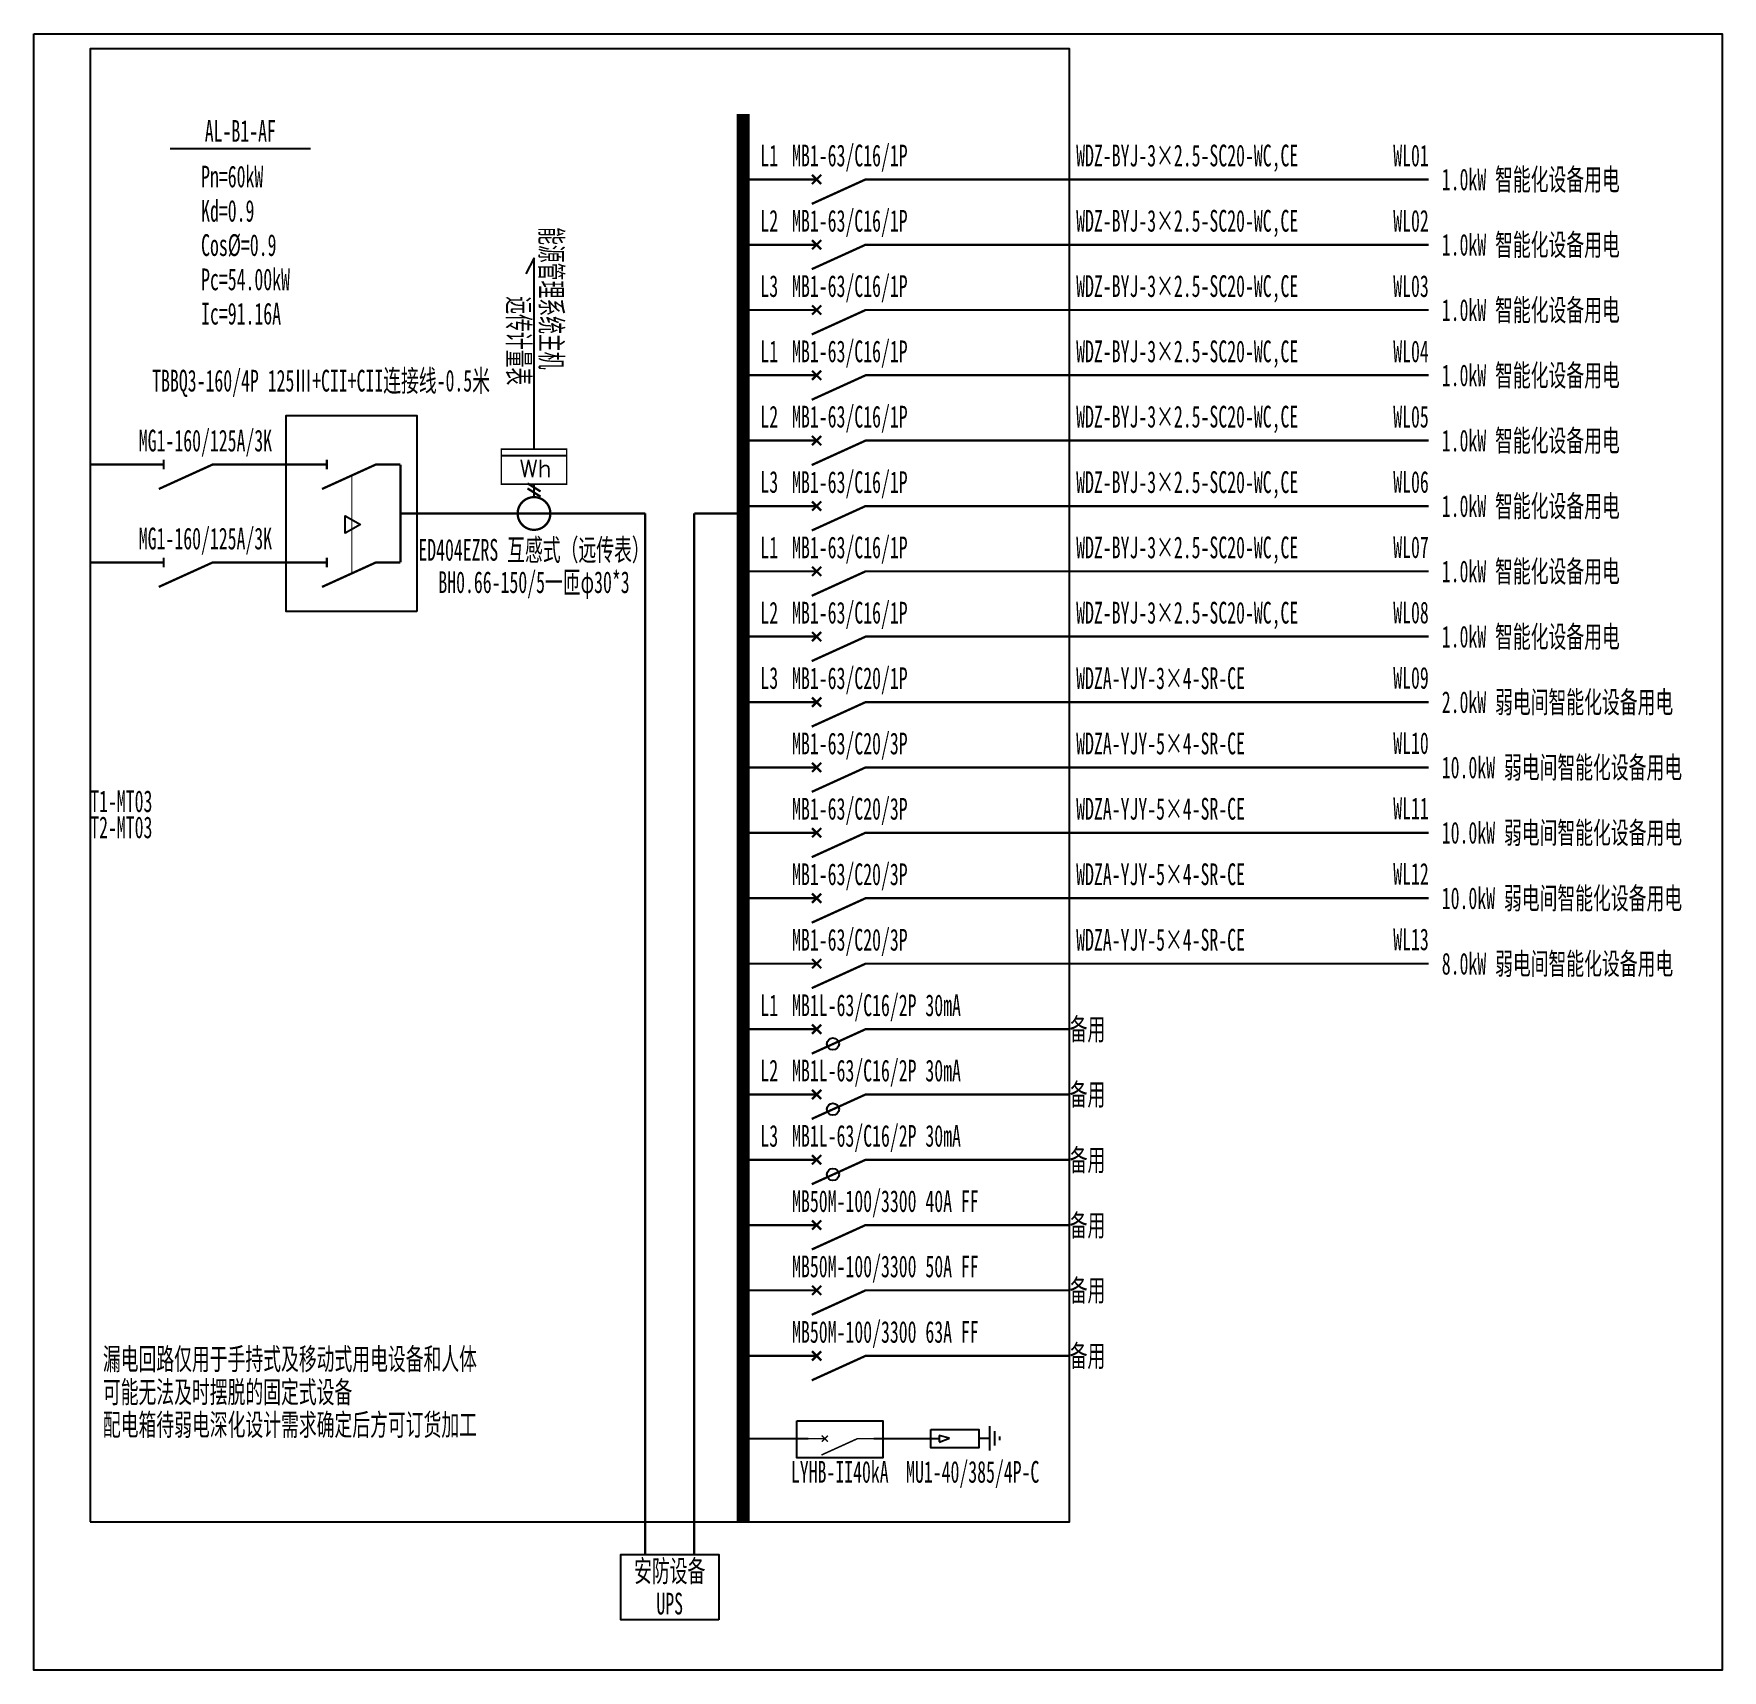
# Model space of a CAD drawing. Extents: x 1444050 to 1448704, y 403638 to 408149.
import ezdxf
from ezdxf.enums import TextEntityAlignment as Align

# ---------------------------------------------------------------- set-up
doc = ezdxf.new("R2010")
doc.units = 0
doc.header["$MEASUREMENT"] = 0
for name, color, linetype in [('ELEMENT', 3, 'Continuous'), ('WIRE-照明', 4, 'Continuous'), ('WIRE-系统', 4, 'Continuous'), ('系统图', 1, 'Continuous')]:
    doc.layers.add(name, color=color, linetype=linetype)
doc.styles.add('_SIMPLEX', font='simplex_.ttf', dxfattribs={"width": 0.6})
doc.styles.add('宋体', font='', dxfattribs={"width": 0.8, "height": 3.5})
doc.styles.get('宋体').set_extended_font_data('SimSun')

# ---------------------------------------------------------------- blocks, each defined once
blk = doc.blocks.new('$element$00000525')
at = {"const_width": 0.0233}
for points in [[(0, 0), (0, -0.25)], [(-0.25, -0.2), (0, -0.75), (0, -1)], [(-0.047, -0.203), (0.047, -0.297)], [(0.047, -0.203), (-0.047, -0.297)]]:
    blk.add_lwpolyline(points, dxfattribs=at)
blk.add_circle((-0.151, -0.417), 0.0615)
at = {"flags": 9}
blk.add_attdef('S', (0, 0), '', height=0.00000667, dxfattribs=at)
blk = doc.blocks.new('$element$00000497')
at = {"const_width": 0.0233}
for points in [[(0, 0), (0, -0.25)], [(0, -1), (0, -0.75), (-0.25, -0.2)], [(-0.047, -0.297), (0.047, -0.203)], [(-0.047, -0.203), (0.047, -0.297)]]:
    blk.add_lwpolyline(points, dxfattribs=at)
at = {"flags": 9}
blk.add_attdef('S', (0, 0), '', height=0.00000667, dxfattribs=at)
blk = doc.blocks.new('$element$00000189')
at = {"const_width": 0.0233}
for points in [[(0, 0), (0, -1)], [(0.167, -0.5), (0.3, -0.5)], [(0.256, -0.433), (0.172, -0.567)], [(0.308, -0.433), (0.225, -0.567)]]:
    blk.add_lwpolyline(points, dxfattribs=at)
blk.add_lwpolyline([(0, -0.333, 1), (0, -0.667, 1), (0, -0.333)], format="xyb", close=True, dxfattribs=at)
at = {"flags": 9}
blk.add_attdef('S', (0, 0), '', height=0.00000667, dxfattribs=at)
blk = doc.blocks.new('$element$00000492')
blk.add_line((0.173, 0), (0.173, -1))
at = {"const_width": 0.0233}
blk.add_lwpolyline([(-0.267, 0), (0.267, 0), (0.267, -1), (-0.267, -1), (-0.267, 0)], dxfattribs=at)
at = {"style": '_SIMPLEX'}
blk.add_text('Wh', height=0.2667, rotation=270, dxfattribs=at).set_placement((-0.161, -0.281))
at = {"flags": 9}
blk.add_attdef('S', (0, 0), '', height=0.00000667, dxfattribs=at)
blk.add_attdef('S', (0, 0), '', height=0.00000667, dxfattribs=at)
blk.add_attdef('S', (0, 0), '', height=0.00000667, dxfattribs=at)
blk = doc.blocks.new('$element$00000519')
at = {"const_width": 0.0233}
for points in [[(0, 0), (0, -0.25)], [(0, -1), (0, -0.75), (-0.25, -0.2)], [(-0.05, -0.25), (0.05, -0.25)]]:
    blk.add_lwpolyline(points, dxfattribs=at)
at = {"flags": 9}
blk.add_attdef('S', (0, 0), '', height=0.00000667, dxfattribs=at)
blk = doc.blocks.new('ATSE')
blk.add_lwpolyline([(-1.5, -1.167), (-1.5, 0.167), (0.5, 0.167), (0.5, -1.167)], close=True)
at = {"layer": 'WIRE-照明', "linetype": 'Continuous', "const_width": 0.0233}
for points in [[(-1, 0), (-1, 0.167)], [(0, 0), (0, 0.167)]]:
    blk.add_lwpolyline(points, dxfattribs=at)
at = {"layer": 'WIRE-系统', "color": 3, "linetype": 'Continuous'}
for p, q in [((-0.701, -0.437), (-0.523, -0.437)), ((-0.612, -0.592), (-0.701, -0.437)), ((-0.523, -0.437), (-0.612, -0.592))]:
    blk.add_line(p, q, dxfattribs=at)
at = {"layer": 'WIRE-系统', "color": 2, "linetype": 'Continuous', "const_width": 0.01}
blk.add_lwpolyline([(-1.112, -0.505), (-0.112, -0.505)], dxfattribs=at)
at = {"layer": 'WIRE-系统', "color": 3, "linetype": 'Continuous', "const_width": 0.01}
blk.add_lwpolyline([(-0.612, -0.592), (-0.523, -0.437), (-0.701, -0.437)], close=True, dxfattribs=at)
at = {"layer": 'WIRE-系统', "linetype": 'Continuous', "const_width": 0.0233}
for points in [[(-1, -1), (0, -1)], [(-0.5, -1.167), (-0.5, -1)]]:
    blk.add_lwpolyline(points, dxfattribs=at)
at = {"layer": 'ELEMENT'}
for p in [(-1, 0), (0, 0)]:
    blk.add_blockref('$element$00000519', p, dxfattribs=at)

msp = doc.modelspace()

# ---------------------------------------------------------------- linework, layer by layer
at = {"color": 0, "linetype": 'ByBlock'}
for p, q in [((1444425.9, 407833.6), (1444812.1, 407833.6)), ((1446684.2, 404310.4), (1446684.2, 404243.2)), ((1446574.4, 404277.4), (1446545.2, 404285.3)), ((1446545.2, 404285.3), (1446545.2, 404267.1)), ((1446545.2, 404266.6), (1446574.4, 404277.4)), ((1446655, 404277.2), (1446683, 404277.2)), ((1446698, 404296.4), (1446698, 404257.1)), ((1446711.7, 404281.9), (1446711.7, 404272.2))]:
    msp.add_line(p, q, dxfattribs=at)
at = {"color": 0, "linetype": 'ByBlock', "ltscale": 0.2}
msp.add_line((1445428.6, 407003.9), (1445428.6, 407532), dxfattribs=at)
at = {"color": 0, "linetype": 'ByBlock'}
for points in [[(1444205.2, 404046.4), (1446905.2, 404046.4), (1446905.2, 408107.9), (1444205.2, 408107.9)], [(1446153.2, 404325.7), (1446389.8, 404325.7), (1446389.8, 404223.7), (1446153.2, 404223.7)], [(1446522.4, 404301.4), (1446655.2, 404301.4), (1446655.2, 404251.3), (1446522.4, 404251.3)], [(1445937.7, 403776.4), (1445667.7, 403776.4), (1445667.7, 403956.4), (1445937.7, 403956.4)]]:
    msp.add_lwpolyline(points, close=True, dxfattribs=at)
for points, const_width in [([(1446005.2, 407927.9), (1446005.2, 404046.4)], 36), ([(1446005.2, 407747.9), (1446140.2, 407747.9)], 6.3), ([(1446410.2, 407747.9), (1447895.2, 407747.9)], 6.3), ([(1446005.2, 407567.9), (1446140.2, 407567.9)], 6.3), ([(1446410.2, 407567.9), (1447895.2, 407567.9)], 6.3), ([(1446005.2, 407387.9), (1446140.2, 407387.9)], 6.3), ([(1446410.2, 407387.9), (1447895.2, 407387.9)], 6.3), ([(1446005.2, 407207.9), (1446140.2, 407207.9)], 6.3), ([(1446410.2, 407207.9), (1447895.2, 407207.9)], 6.3), ([(1446005.2, 407027.9), (1446140.2, 407027.9)], 6.3), ([(1446410.2, 407027.9), (1447895.2, 407027.9)], 6.3), ([(1444340.2, 406961.9), (1444205.2, 406961.9)], 6.3), ([(1444610.2, 406961.9), (1444745.2, 406961.9)], 6.3), ([(1445105.2, 406826.9), (1445735.2, 406826.9)], 6.3), ([(1445735.2, 406826.9), (1445735.2, 403956.4)], 6.3), ([(1445870.2, 406826.9), (1446005.2, 406826.9)], 6.3), ([(1445870.2, 406826.9), (1445870.2, 403956.4)], 6.3), ([(1446005.2, 406847.4), (1446140.2, 406847.4)], 6.3), ([(1446410.2, 406847.4), (1447895.2, 406847.4)], 6.3), ([(1444340.2, 406691.9), (1444205.2, 406691.9)], 6.3), ([(1444610.2, 406691.9), (1444745.2, 406691.9)], 6.3), ([(1446005.2, 406667.4), (1446140.2, 406667.4)], 6.3), ([(1446410.2, 406667.4), (1447895.2, 406667.4)], 6.3), ([(1446005.2, 406487.4), (1446140.2, 406487.4)], 6.3), ([(1446410.2, 406487.4), (1447895.2, 406487.4)], 6.3), ([(1446005.2, 406306.8), (1446140.2, 406306.8)], 6.3), ([(1446410.2, 406306.8), (1447895.2, 406306.8)], 6.3), ([(1446005.2, 406126.8), (1446140.2, 406126.8)], 6.3), ([(1446410.2, 406126.8), (1447895.2, 406126.8)], 6.3), ([(1446005.2, 405946.8), (1446140.2, 405946.8)], 6.3), ([(1446410.2, 405946.8), (1447895.2, 405946.8)], 6.3), ([(1446005.2, 405766.2), (1446140.2, 405766.2)], 6.3), ([(1446410.2, 405766.2), (1447895.2, 405766.2)], 6.3), ([(1446005.2, 405585.7), (1446140.2, 405585.7)], 6.3), ([(1446410.2, 405585.7), (1447895.2, 405585.7)], 6.3), ([(1446005.2, 405405.1), (1446140.2, 405405.1)], 6.3), ([(1446410.2, 405405.1), (1446905.2, 405405.1)], 6.3), ([(1446005.2, 405225.1), (1446140.2, 405225.1)], 6.3), ([(1446410.2, 405225.1), (1446905.2, 405225.1)], 6.3), ([(1446005.2, 405045.1), (1446140.2, 405045.1)], 6.3), ([(1446410.2, 405045.1), (1446905.2, 405045.1)], 6.3), ([(1446005.2, 404865.1), (1446140.2, 404865.1)], 6.3), ([(1446410.2, 404865.1), (1446905.2, 404865.1)], 6.3), ([(1446005.2, 404685.1), (1446140.2, 404685.1)], 6.3), ([(1446410.2, 404685.1), (1446905.2, 404685.1)], 6.3), ([(1446005.2, 404504.5), (1446140.2, 404504.5)], 6.3), ([(1446410.2, 404504.5), (1446905.2, 404504.5)], 6.3), ([(1446005.2, 404276.2), (1446185.2, 404276.2)], 6.3), ([(1446365.2, 404276.2), (1446545.2, 404276.2)], 6.3)]:
    msp.add_lwpolyline(points, dxfattribs=dict(at, const_width=const_width))
at = {"color": 0, "linetype": 'ByBlock', "ltscale": 0.2}
msp.add_lwpolyline([(1445428.6, 407532), (1445406.5, 407487.9)], dxfattribs=at)
at = {"layer": '系统图'}
msp.add_lwpolyline([(1444049.6, 408149.5), (1448704.2, 408149.5), (1448704.2, 403637.7), (1444049.6, 403637.7)], close=True, dxfattribs=at)

# ---------------------------------------------------------------- block references
at = {"color": 0, "linetype": 'ByBlock', "rotation": 90}
for name, p, xscale, yscale, zscale in [('$element$00000497', (1446140.2, 407747.9), 270, 270, 270), ('$element$00000497', (1446140.2, 407567.9), 270, 270, 270), ('$element$00000497', (1446140.2, 407387.9), 270, 270, 270), ('$element$00000497', (1446140.2, 407207.9), 270, 270, 270), ('ATSE', (1444790.2, 406961.9), 270, 270, 270), ('$element$00000492', (1445338.6, 406955.9), 180, 180, 180), ('$element$00000497', (1446140.2, 407027.9), 270, 270, 270), ('$element$00000519', (1444340.2, 406961.9), 270, 270, 270), ('$element$00000189', (1445293.6, 406826.9), 270, 270, 270), ('$element$00000497', (1446140.2, 406847.4), 270, 270, 270), ('$element$00000519', (1444340.2, 406691.9), 270, 270, 270), ('$element$00000497', (1446140.2, 406667.4), 270, 270, 270), ('$element$00000497', (1446140.2, 406487.4), 270, 270, 270), ('$element$00000497', (1446140.2, 406306.8), 270, 270, 270), ('$element$00000497', (1446140.2, 406126.8), 270, 270, 270), ('$element$00000497', (1446140.2, 405946.8), 270, 270, 270), ('$element$00000497', (1446140.2, 405766.2), 270, 270, 270), ('$element$00000497', (1446140.2, 405585.7), 270, 270, 270), ('$element$00000525', (1446140.2, 405405.1), 270, 270, 270), ('$element$00000525', (1446140.2, 405225.1), 270, 270, 270), ('$element$00000525', (1446140.2, 405045.1), 270, 270, 270), ('$element$00000497', (1446140.2, 404865.1), 270, 270, 270), ('$element$00000497', (1446140.2, 404685.1), 270, 270, 270), ('$element$00000497', (1446140.2, 404504.5), 270, 270, 270), ('$element$00000497', (1446185.2, 404276.2), 180, 180, 180)]:
    msp.add_blockref(name, p, dxfattribs=dict(at, xscale=xscale, yscale=yscale, zscale=zscale))

# ---------------------------------------------------------------- texts
at = {"color": 0, "linetype": 'ByBlock', "style": '宋体', "width": 0.6}
for s, p in [('AL-B1-AF', (1444619, 407833.6)), ('L1', (1446077.2, 407765.9)), ('L2', (1446077.2, 407585.9)), ('L3', (1446077.2, 407405.9)), ('L1', (1446077.2, 407225.9)), ('L2', (1446077.2, 407045.9)), ('L3', (1446077.2, 406865.9)), ('L1', (1446077.2, 406685.4)), ('L2', (1446077.2, 406505.4)), ('L3', (1446077.2, 406325.4)), ('L1', (1446077.2, 405423.1)), ('L2', (1446077.2, 405243.1)), ('L3', (1446077.2, 405063.1))]:
    msp.add_text(s, height=60, dxfattribs=at).set_placement(p, align=Align.BOTTOM_CENTER)
at = {"color": 40, "linetype": 'ByBlock', "style": '宋体', "width": 0.6}
for p in [(1446140.2, 407765.9), (1446140.2, 407585.9), (1446140.2, 407405.9), (1446140.2, 407225.9), (1446140.2, 407045.9), (1446140.2, 406865.4), (1446140.2, 406685.4), (1446140.2, 406505.4)]:
    msp.add_text('MB1-63/C16/1P', height=60, dxfattribs=at).set_placement(p, align=Align.BOTTOM_LEFT)
at = {"color": 0, "linetype": 'ByBlock', "style": '宋体', "width": 0.6}
for s, p in [('WDZ-BYJ-3×2.5-SC20-WC,CE', (1446923.2, 407765.9)), ('WDZ-BYJ-3×2.5-SC20-WC,CE', (1446923.2, 407585.9)), ('WDZ-BYJ-3×2.5-SC20-WC,CE', (1446923.2, 407405.9)), ('WDZ-BYJ-3×2.5-SC20-WC,CE', (1446923.2, 407225.9)), ('WDZ-BYJ-3×2.5-SC20-WC,CE', (1446923.2, 407045.9)), ('WDZ-BYJ-3×2.5-SC20-WC,CE', (1446923.2, 406865.4)), ('WDZ-BYJ-3×2.5-SC20-WC,CE', (1446923.2, 406685.4)), ('WDZ-BYJ-3×2.5-SC20-WC,CE', (1446923.2, 406505.4)), ('WDZA-YJY-3×4-SR-CE', (1446923.2, 406324.8)), ('WDZA-YJY-5×4-SR-CE', (1446923.2, 406144.8)), ('T1-MT03', (1444205.2, 405985.6)), ('WDZA-YJY-5×4-SR-CE', (1446923.2, 405964.8)), ('T2-MT03', (1444205.2, 405913.6)), ('WDZA-YJY-5×4-SR-CE', (1446923.2, 405784.2)), ('WDZA-YJY-5×4-SR-CE', (1446923.2, 405603.7))]:
    msp.add_text(s, height=60, dxfattribs=at).set_placement(p, align=Align.BOTTOM_LEFT)
for s, p in [('WL01', (1447895.2, 407765.9)), ('WL02', (1447895.2, 407585.9)), ('WL03', (1447895.2, 407405.9)), ('WL04', (1447895.2, 407225.9)), ('WL05', (1447895.2, 407045.9)), ('WL06', (1447895.2, 406865.9)), ('WL07', (1447895.2, 406685.9)), ('WL08', (1447895.2, 406505.9)), ('WL09', (1447895.2, 406325.9)), ('WL10', (1447895.2, 406145.9)), ('WL11', (1447895.2, 405965.9)), ('WL12', (1447895.2, 405785.4)), ('WL13', (1447895.2, 405604.8))]:
    msp.add_text(s, height=60, dxfattribs=at).set_placement(p, align=Align.BOTTOM_RIGHT)
for s, p in [('Pn=60kW', (1444510.9, 407725.9)), ('Kd=0.9', (1444510.9, 407631.4)), ('Cos%%C=0.9', (1444510.9, 407536.9)), ('Pc=54.00kW', (1444510.9, 407442.4)), ('Ic=91.16A', (1444510.9, 407347.9)), ('漏电回路仅用于手持式及移动式用电设备和人体', (1444240.2, 404465.9)), ('可能无法及时摆脱的固定式设备', (1444240.2, 404374.7)), ('配电箱待弱电深化设计需求确定后方可订货加工', (1444240.2, 404284.7))]:
    msp.add_text(s, height=60, dxfattribs=at).set_placement(p)
for s, p in [('1.0kW 智能化设备用电', (1447931.1, 407747.9)), ('1.0kW 智能化设备用电', (1447931.1, 407567.9)), ('1.0kW 智能化设备用电', (1447931.1, 407387.9)), ('1.0kW 智能化设备用电', (1447931.1, 407207.9)), ('1.0kW 智能化设备用电', (1447931.1, 407027.9)), ('1.0kW 智能化设备用电', (1447931.1, 406847.4)), ('1.0kW 智能化设备用电', (1447931.1, 406667.4)), ('1.0kW 智能化设备用电', (1447931.1, 406487.4)), ('2.0kW 弱电间智能化设备用电', (1447931.1, 406306.8)), ('10.0kW 弱电间智能化设备用电', (1447931.1, 406126.8)), ('10.0kW 弱电间智能化设备用电', (1447931.1, 405946.8)), ('10.0kW 弱电间智能化设备用电', (1447931.1, 405766.2)), ('8.0kW 弱电间智能化设备用电', (1447931.1, 405585.7)), ('备用', (1446905.2, 405405.1)), ('备用', (1446905.2, 405225.1)), ('备用', (1446905.2, 405044.5)), ('备用', (1446905.2, 404864.5)), ('备用', (1446905.2, 404685.1)), ('备用', (1446905.2, 404504.5))]:
    msp.add_text(s, height=60, dxfattribs=at).set_placement(p, align=Align.MIDDLE_LEFT)
for s, p in [('能源管理系统主机', (1445428.6, 407223.7)), ('远传计量表', (1445338.6, 407180.2))]:
    msp.add_text(s, height=60, rotation=270, dxfattribs=at).set_placement(p, align=Align.BOTTOM_RIGHT)
at = {"color": 3, "linetype": 'ByBlock', "style": '宋体', "width": 0.6}
msp.add_text('TBBQ3-160/4P 125Ⅲ+CII+CII连接线-0.5米', height=60, dxfattribs=at).set_placement((1444841.7, 407145.1), align=Align.BOTTOM_CENTER)
at = {"color": 1, "linetype": 'ByBlock', "style": '宋体', "width": 0.6}
for p in [(1444522.9, 406979.9), (1444522.9, 406709.9)]:
    msp.add_text('MG1-160/125A/3K', height=60, dxfattribs=at).set_placement(p, align=Align.BOTTOM_CENTER)
at = {"color": 2, "linetype": 'ByBlock', "style": '宋体', "width": 0.6}
msp.add_text('ED404EZRS 互感式（远传表）', height=60, dxfattribs=at).set_placement((1445428.6, 406756.7), align=Align.TOP_CENTER)
at = {"color": 3, "linetype": 'ByBlock', "style": '宋体', "width": 0.6}
msp.add_text('BH0.66-150/5一匝φ30*3', height=60, dxfattribs=at).set_placement((1445428.6, 406667.5), align=Align.TOP_CENTER)
for s, p in [('MB1-63/C20/1P', (1446140.2, 406324.8)), ('MB1L-63/C16/2P 30mA', (1446140.2, 405423.1)), ('MB1L-63/C16/2P 30mA', (1446140.2, 405243.1)), ('MB1L-63/C16/2P 30mA', (1446140.2, 405063.1)), ('MB50M-100/3300 63A FF', (1446140.2, 404522.5))]:
    msp.add_text(s, height=60, dxfattribs=at).set_placement(p, align=Align.BOTTOM_LEFT)
at = {"color": 6, "linetype": 'ByBlock', "style": '宋体', "width": 0.6}
for p in [(1446140.2, 406144.8), (1446140.2, 405964.8), (1446140.2, 405784.2), (1446140.2, 405603.7)]:
    msp.add_text('MB1-63/C20/3P', height=60, dxfattribs=at).set_placement(p, align=Align.BOTTOM_LEFT)
at = {"color": 110, "linetype": 'ByBlock', "style": '宋体', "width": 0.6}
msp.add_text('MB50M-100/3300 40A FF', height=60, dxfattribs=at).set_placement((1446140.2, 404883.1), align=Align.BOTTOM_LEFT)
at = {"color": 2, "linetype": 'ByBlock', "style": '宋体', "width": 0.6}
msp.add_text('MB50M-100/3300 50A FF', height=60, dxfattribs=at).set_placement((1446140.2, 404703.1), align=Align.BOTTOM_LEFT)
at = {"color": 40, "linetype": 'ByBlock', "style": '宋体', "width": 0.6}
msp.add_text('LYHB-II40kA', height=60, dxfattribs=at).set_placement((1446271.5, 404214.7), align=Align.TOP_CENTER)
at = {"color": 30, "linetype": 'ByBlock', "style": '宋体', "width": 0.6}
msp.add_text('MU1-40/385/4P-C', height=60, dxfattribs=at).set_placement((1446638, 404214.7), align=Align.TOP_CENTER)
at = {"color": 0, "linetype": 'ByBlock', "style": '宋体', "width": 0.6}
for s, p in [('安防设备', (1445802.7, 403911.4)), ('UPS', (1445802.7, 403821.4))]:
    msp.add_text(s, height=60, dxfattribs=at).set_placement(p, align=Align.MIDDLE_CENTER)

doc.saveas('drawing.dxf')
